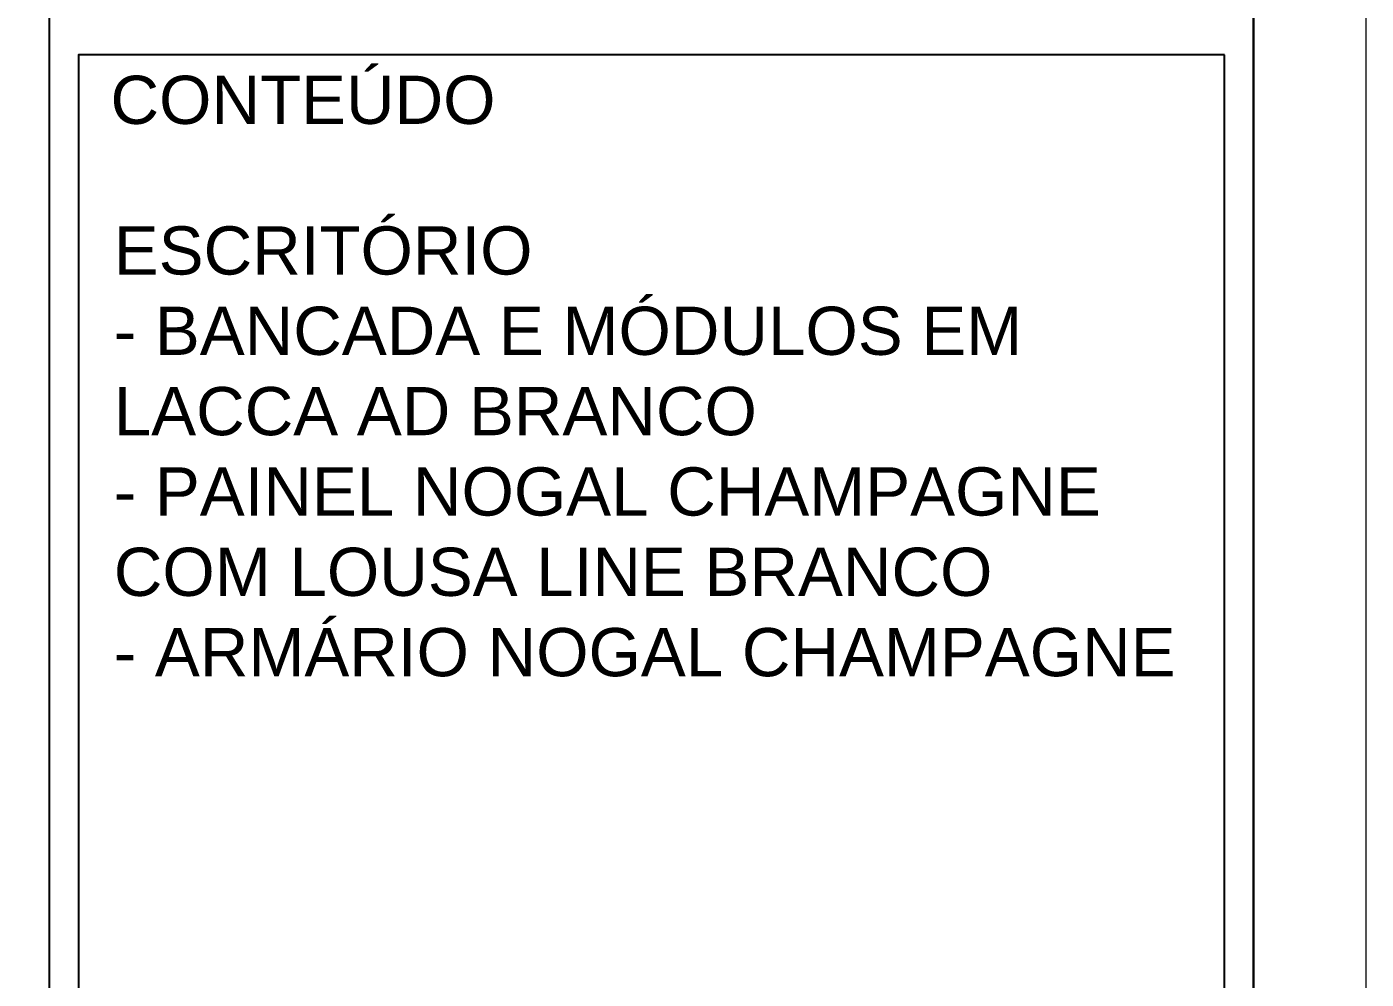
# Model space of a CAD drawing. Extents: x 126968 to 132038, y -1805 to 3860.
# Drawn here: x 131889.2 to 132037.7, y 513.7 to 619.3 of the extents above; entities that cross this region are included whole.
import ezdxf

# ---------------------------------------------------------------- set-up
doc = ezdxf.new("R2010")
doc.units = 0
doc.header["$MEASUREMENT"] = 0
for name, color, linetype, lineweight in [('PENA 03', 3, 'CONTINUOUS', 15), ('PENA 04', 4, 'CONTINUOUS', 20), ('PENA 05', 5, 'CONTINUOUS', 25)]:
    doc.layers.add(name, color=color, linetype=linetype, lineweight=lineweight)
doc.layers.add('PENA01', color=1, linetype='CONTINUOUS')
doc.layers.add('PENA02', color=2, linetype='CONTINUOUS')
doc.styles.add('Arial', font='arial.ttf', dxfattribs={"height": 0.3125})

msp = doc.modelspace()

# ---------------------------------------------------------------- linework, layer by layer
at = {"layer": 'PENA 03'}
msp.add_lwpolyline([(131295.243, 294.797), (132037.743, 294.797), (132037.743, 819.797), (131295.243, 819.797)], close=True, dxfattribs=at)
at = {"layer": 'PENA 05'}
for p, q in [((131891.649, 804.079), (131891.649, 307.297)), ((132025.243, 307.297), (132025.243, 804.079))]:
    msp.add_line(p, q, dxfattribs=at)
msp.add_lwpolyline([(131337.743, 807.297), (132025.243, 807.297), (132025.243, 307.297), (131337.743, 307.297)], close=True, dxfattribs=at)
at = {"layer": 'PENA01'}
msp.add_lwpolyline([(132022.037, 616.216), (131894.888, 616.216), (131894.888, 413.661), (132022.037, 413.661)], close=True, dxfattribs=at)

# ---------------------------------------------------------------- texts
at = {"layer": 'PENA 04', "color": 3, "insert": (131898.804, 597.208), "char_height": 5.34375, "width": 249.85444, "attachment_point": 1, "style": 'Arial'}
msp.add_mtext('ESCRITÓRIO\\P- BANCADA E MÓDULOS EM\\PLACCA AD BRANCO\\P- PAINEL NOGAL CHAMPAGNE \\PCOM LOUSA LINE BRANCO\\P- ARMÁRIO NOGAL CHAMPAGNE', dxfattribs=at)
at = {"layer": 'PENA02', "color": 2, "style": 'Arial'}
msp.add_text('CONTEÚDO', height=5.3438, dxfattribs=at).set_placement((131898.436, 608.564))

doc.saveas('drawing.dxf')
